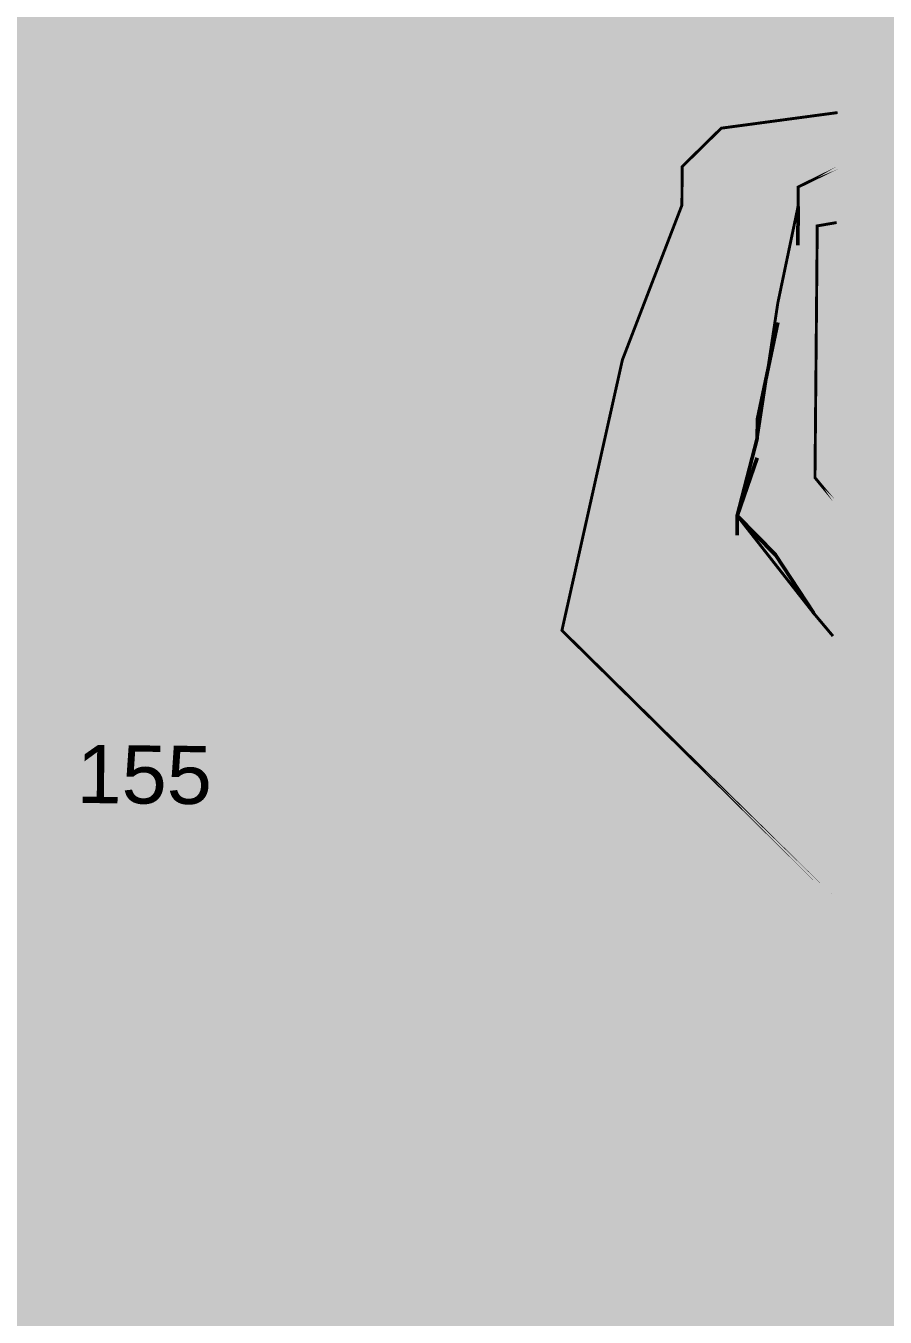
# Model space of a CAD drawing. Header units: metres. Extents: x 283055 to 288721, y 1996634 to 2005194.
# Drawn here: x 288174.7 to 288352, y 2000690.4 to 2000956.8 of the extents above; entities that cross this region are included whole.
import ezdxf

# ---------------------------------------------------------------- set-up
doc = ezdxf.new("R2010")
doc.units = ezdxf.units.M
for name, color, linetype in [('MANGROOVES', 112, 'Continuous'), ('SURVEY NO.', 7, 'Continuous'), ('SURVEY PLOT BOUNDARY', 35, 'Continuous'), ('VILLAGE BOUNDARY', 44, 'Continuous')]:
    doc.layers.add(name, color=color, linetype=linetype)
doc.styles.add('PDF Arial', font='arial.ttf')

# ---------------------------------------------------------------- blocks, each defined once
blk = doc.blocks.new('1651')
at = {"layer": 'MANGROOVES'}
h = blk.add_hatch(dxfattribs=at)
h.set_pattern_fill('GRASS', color=256, scale=0.599491, angle=-0.5112)
h.set_pattern_definition([(89.4888, (268867.8, 1990676.661), (-10.670671, 10.862801), [2.855076, -18.679253]), (44.4888, (268867.8, 1990676.661), (-10.670671, 10.862801), [2.855076, -12.371994]), (134.4888, (268867.8, 1990676.661), (-10.862801, -10.670671), [2.855076, -12.371994])])
h.paths.add_polyline_path([(288320.51, 2001167.24), (288209.98, 2001419.86), (287949.39, 2001254.74), (287965.02, 2001214.63), (287964.98, 2001210.63), (287968.87, 2001198.6), (287976.54, 2001162.56), (287980.5, 2001158.53), (287988.1, 2001114.49), (287999.84, 2001086.41), (288019.18, 2001014.29), (288019.14, 2001010.29), (288038.59, 2000950.16), (288038.55, 2000946.16), (288046.37, 2000926.11), (288046.33, 2000922.11), (288057.93, 2000878.04), (288057.89, 2000874.04), (288061.89, 2000874.01), (288069.53, 2000833.97), (288089.01, 2000777.83), (288092.9, 2000765.81), (288096.82, 2000757.78), (288096.79, 2000753.78), (288104.56, 2000729.73), (288104.53, 2000725.73), (288116.23, 2000693.65), (288116.12, 2000681.66), (288120.01, 2000669.64), (288119.91, 2000657.65), (288123.9, 2000657.61), (288123.83, 2000649.62), (288127.65, 2000629.6), (288078.55, 2000502.13), (288094, 2000442.03), (288117.45, 2000381.87), (288141.03, 2000337.69), (288144.88, 2000321.67), (288152.66, 2000297.62), (288168.04, 2000229.53), (288183.81, 2000205.4), (288191.66, 2000189.35), (288203.36, 2000157.26), (288207.15, 2000133.25), (288214.96, 2000113.19), (288214.92, 2000109.2), (288222.81, 2000097.13), (288226.73, 2000089.11), (288234.62, 2000077.04), (288246.39, 2000052.96), (288250.32, 2000044.93), (288250.25, 2000036.93), (288258.13, 2000024.87), (288262.02, 2000012.85), (288265.88, 1999996.82), (288269.77, 1999984.8), (288273.69, 1999976.77), (288277.58, 1999964.74), (288285.43, 1999948.68), (288285.32, 1999936.69), (288289.21, 1999924.67), (288293.17, 1999920.63), (288301.09, 1999912.57), (288309.05, 1999908.5), (288312.97, 1999900.47), (288316.86, 1999888.45), (288324.75, 1999876.38), (288328.71, 1999872.35), (288332.7, 1999872.32), (288326.55, 1999182.87), (288369.37, 1999104.55), (288396.57, 1999027.79), (288383.47, 1998933.67), (288361.05, 1998846.16), (288323.08, 1998793.19), (288314.98, 1998781.27), (288306.91, 1998773.34), (288298.81, 1998761.42), (288294.78, 1998757.46), (288286.72, 1998749.54), (288286.68, 1998745.54), (288278.62, 1998737.62), (288266.56, 1998729.74), (288262.53, 1998725.77), (288262.46, 1998717.78), (288254.36, 1998705.86), (288246.29, 1998697.94), (288238.19, 1998686.02), (288222.07, 1998670.18), (288218.04, 1998666.22), (288205.98, 1998658.33), (288197.91, 1998650.41), (288193.88, 1998646.45), (288189.85, 1998642.48), (288319.28, 1998367.53), (288507.64, 1998536.88), (288658.4, 1998958.96), (288719.82, 1999381.84), (288703.52, 1999816.94), (288483.18, 2000611.77), (288421.27, 2000832.2), (288381.61, 2000962.26)])
at = {"layer": 'SURVEY PLOT BOUNDARY', "lineweight": 18, "const_width": 0.599}
for points in [[(288340.78, 2000777.39), (288285.32, 2000832.04), (288297.81, 2000887.89), (288310.08, 2000919.76), (288310.15, 2000927.75), (288318.21, 2000935.67), (288342.22, 2000938.89), (288318.21, 2000935.67), (288310.15, 2000927.75), (288310.08, 2000919.76), (288297.81, 2000887.89), (288285.32, 2000832.04)], [(288342.12, 2000927.47), (288334.09, 2000923.54), (288334.06, 2000919.54), (288329.88, 2000899.6), (288325.64, 2000871.65), (288321.5, 2000855.7), (288337.3, 2000835.58), (288341.26, 2000830.88), (288337.3, 2000835.58), (288321.5, 2000855.7), (288325.64, 2000871.65), (288329.88, 2000899.6), (288334.06, 2000919.54), (288334.09, 2000923.54)], [(288341.51, 2000858.79), (288337.55, 2000863.55), (288338.02, 2000915.51), (288342.02, 2000916.2), (288338.02, 2000915.51), (288337.55, 2000863.55)]]:
    blk.add_lwpolyline(points, close=True, dxfattribs=at)
at = {"layer": 'VILLAGE BOUNDARY', "color": 40, "lineweight": 50}
for points in [[(288333.98, 2000911.55), (288334.06, 2000919.54)], [(288329.85, 2000895.6), (288325.67, 2000875.65), (288325.64, 2000871.65), (288321.5, 2000855.7), (288321.46, 2000851.71)], [(288337.3, 2000835.58), (288329.42, 2000847.64), (288321.5, 2000855.7), (288325.6, 2000867.66)]]:
    blk.add_lwpolyline(points, dxfattribs=at)
at = {"layer": 'SURVEY NO.', "insert": (288185.09, 2000796.28), "char_height": 11.99, "attachment_point": 7, "rotation": 359.4888, "style": 'PDF Arial'}
blk.add_mtext('155', dxfattribs=at)

msp = doc.modelspace()

# ---------------------------------------------------------------- block references
msp.add_blockref('1651', (0, 0))

doc.saveas('drawing.dxf')
